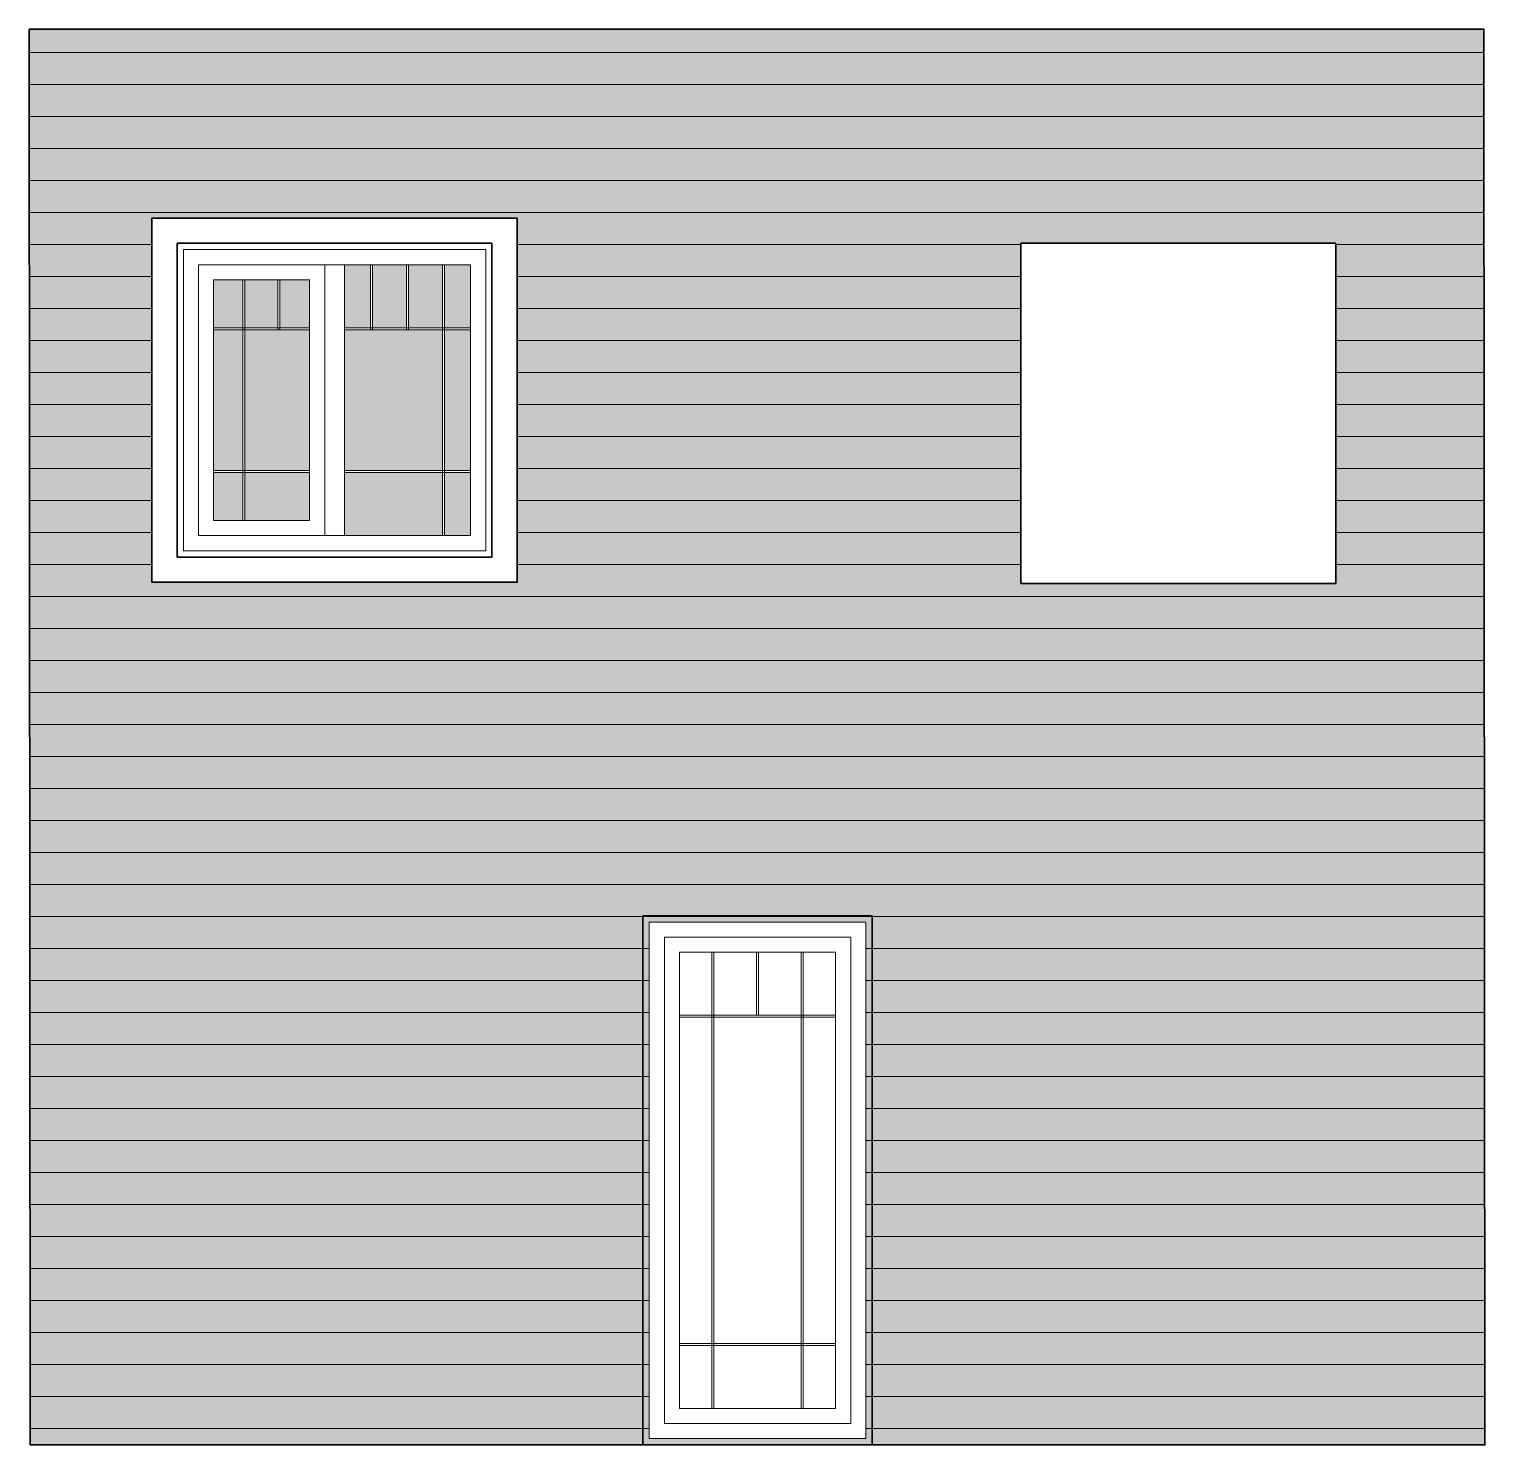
# Model space of a CAD drawing. Header units: millimetres. Extents: x 743280 to 1140305, y -337608 to -106611.
# Drawn here: x 1060759 to 1066538, y -262320 to -256701 of the extents above; entities that cross this region are included whole.
import ezdxf

# ---------------------------------------------------------------- set-up
doc = ezdxf.new("R2010")
doc.units = ezdxf.units.MM
doc.layers.add('ОСНОВНЫЕ', color=7, linetype='Continuous', lineweight=30)
doc.layers.add('ТОНКИЕ', color=250, linetype='Continuous', lineweight=13)

msp = doc.modelspace()

# ---------------------------------------------------------------- hatches: boundary and pattern name
at = {"layer": 'ТОНКИЕ', "ltscale": 50, "true_color": 0x525e6b}
h = msp.add_hatch(color=251, dxfattribs=at)
h.dxf.hatch_style = 1
h.paths.add_polyline_path([(1060758.7, -256701.4), (1060763, -262320), (1066538, -262320), (1066533.7, -256701.4)])
h.paths.add_polyline_path([(1062696.2, -257451.4), (1062696.2, -258896.4), (1061246.2, -258896.4), (1061246.2, -257451.4)], flags=16)
h.paths.add_polyline_path([(1062596.2, -257551.4), (1062596.2, -258796.4), (1061346.2, -258796.4), (1061346.2, -257551.4)], flags=0)
h.paths.add_polyline_path([(1062571.2, -257576.4), (1062571.2, -258771.4), (1061371.2, -258771.4), (1061371.2, -257576.4)], flags=0)
h.paths.add_polyline_path([(1062511.2, -257636.4), (1062511.2, -258711.4), (1061431.2, -258711.4), (1061431.2, -257636.4)], flags=0)
h.paths.add_polyline_path([(1062407.9, -257636.4), (1062407.9, -258711.4), (1062399.9, -258711.4), (1062399.9, -258461.5), (1062010.2, -258461.5), (1062010.2, -257886.3), (1062113.5, -257886.3), (1062113.5, -257636.4), (1062121.5, -257636.4), (1062121.5, -257886.3), (1062256.7, -257886.3), (1062256.7, -257636.4), (1062264.7, -257636.4), (1062264.7, -257886.3), (1062399.9, -257886.3), (1062399.9, -257636.4)], flags=0)
h.paths.add_polyline_path([(1061872.2, -257696.4), (1061872.2, -258651.4), (1061491.2, -258651.4), (1061491.2, -257696.4)], flags=0)
h.paths.add_polyline_path([(1061753.5, -257894.3), (1061615.3, -257894.3), (1061615.3, -258651.4), (1061607.3, -258651.4), (1061607.3, -258461.5), (1061491.2, -258461.5), (1061491.2, -258453.5), (1061607.3, -258453.5), (1061607.3, -257894.3), (1061491.2, -257894.3), (1061491.2, -257886.3), (1061607.3, -257886.3), (1061607.3, -257696.4), (1061615.3, -257696.4), (1061615.3, -257886.3), (1061745.5, -257886.3), (1061745.5, -257696.4), (1061753.5, -257696.4)], flags=0)
h.paths.add_polyline_path([(1064696.2, -257551.4), (1065946.2, -257551.4), (1065946.2, -258901.4), (1064696.2, -258901.4)], flags=16)
h.paths.add_polyline_path([(1063220.5, -260245), (1064080.5, -260245), (1064080.5, -262295), (1063220.5, -262295)], flags=16)
h.paths.add_polyline_path([(1063280.5, -260305), (1064020.5, -260305), (1064020.5, -262235), (1063280.5, -262235)], flags=0)
h.paths.add_polyline_path([(1063340.5, -260365), (1063960.5, -260365), (1063960.5, -262175), (1063340.5, -262175)], flags=0)
h.paths.add_polyline_path([(1063469.6, -260365), (1063477.6, -260365), (1063477.6, -260614.8), (1063646.5, -260614.8), (1063646.5, -260365), (1063654.5, -260365), (1063654.5, -260614.8), (1063823.5, -260614.8), (1063823.5, -260365), (1063831.5, -260365), (1063831.5, -260614.8), (1063960.5, -260614.8), (1063960.5, -260622.8), (1063831.5, -260622.8), (1063831.5, -261917.1), (1063960.5, -261917.1), (1063960.5, -261925.1), (1063340.5, -261925.1), (1063340.5, -261917.1), (1063469.6, -261917.1), (1063469.6, -260622.8), (1063340.5, -260622.8), (1063340.5, -260614.8), (1063469.6, -260614.8)], flags=0)
at = {"layer": 'ТОНКИЕ', "ltscale": 50}
h = msp.add_hatch(dxfattribs=at)
h.set_pattern_fill('ANSI31', color=256, scale=40, angle=315)
h.paths.add_polyline_path([(1060758.7, -256701.4), (1060763, -262320), (1066538, -262320), (1066533.7, -256701.4)])
h.paths.add_polyline_path([(1062696.2, -257451.4), (1062696.2, -258896.4), (1061246.2, -258896.4), (1061246.2, -257451.4)], flags=16)
h.paths.add_polyline_path([(1062596.2, -257551.4), (1062596.2, -258796.4), (1061346.2, -258796.4), (1061346.2, -257551.4)], flags=0)
h.paths.add_polyline_path([(1062571.2, -257576.4), (1062571.2, -258771.4), (1061371.2, -258771.4), (1061371.2, -257576.4)], flags=0)
h.paths.add_polyline_path([(1062511.2, -257636.4), (1062511.2, -258711.4), (1061431.2, -258711.4), (1061431.2, -257636.4)], flags=0)
h.paths.add_polyline_path([(1062407.9, -257636.4), (1062407.9, -258711.4), (1062399.9, -258711.4), (1062399.9, -258461.5), (1062010.2, -258461.5), (1062010.2, -257886.3), (1062113.5, -257886.3), (1062113.5, -257636.4), (1062121.5, -257636.4), (1062121.5, -257886.3), (1062256.7, -257886.3), (1062256.7, -257636.4), (1062264.7, -257636.4), (1062264.7, -257886.3), (1062399.9, -257886.3), (1062399.9, -257636.4)], flags=0)
h.paths.add_polyline_path([(1061872.2, -257696.4), (1061872.2, -258651.4), (1061491.2, -258651.4), (1061491.2, -257696.4)], flags=0)
h.paths.add_polyline_path([(1061753.5, -257696.4), (1061753.5, -257894.3), (1061615.3, -257894.3), (1061615.3, -258651.4), (1061607.3, -258651.4), (1061607.3, -258461.5), (1061491.2, -258461.5), (1061491.2, -258453.5), (1061607.3, -258453.5), (1061607.3, -257894.3), (1061491.2, -257894.3), (1061491.2, -257886.3), (1061607.3, -257886.3), (1061607.3, -257696.4), (1061615.3, -257696.4), (1061615.3, -257886.3), (1061745.5, -257886.3), (1061745.5, -257696.4)], flags=0)
h.paths.add_polyline_path([(1064696.2, -257551.4), (1065946.2, -257551.4), (1065946.2, -258901.4), (1064696.2, -258901.4)], flags=16)
h.paths.add_polyline_path([(1063220.5, -260245), (1064080.5, -260245), (1064080.5, -262295), (1063220.5, -262295)], flags=16)
h.paths.add_polyline_path([(1063280.5, -260305), (1064020.5, -260305), (1064020.5, -262235), (1063280.5, -262235)], flags=0)
h.paths.add_polyline_path([(1063340.5, -260365), (1063960.5, -260365), (1063960.5, -262175), (1063340.5, -262175)], flags=0)
h.paths.add_polyline_path([(1063469.6, -260365), (1063477.6, -260365), (1063477.6, -260614.8), (1063646.5, -260614.8), (1063646.5, -260365), (1063654.5, -260365), (1063654.5, -260614.8), (1063823.5, -260614.8), (1063823.5, -260365), (1063831.5, -260365), (1063831.5, -260614.8), (1063960.5, -260614.8), (1063960.5, -260622.8), (1063831.5, -260622.8), (1063831.5, -261917.1), (1063960.5, -261917.1), (1063960.5, -261925.1), (1063340.5, -261925.1), (1063340.5, -261917.1), (1063469.6, -261917.1), (1063469.6, -260622.8), (1063340.5, -260622.8), (1063340.5, -260614.8), (1063469.6, -260614.8)], flags=0)
h = msp.add_hatch(color=256, dxfattribs=at)
h.dxf.hatch_style = 1
h.set_gradient(color1=(141, 177, 201), rotation=45, tint=1)
h.paths.add_polyline_path([(1062010.2, -258711.4), (1062399.9, -258711.4), (1062399.9, -258461.5), (1062010.2, -258461.5)])
h.paths.add_polyline_path([(1062511.2, -258461.5), (1062407.9, -258461.5), (1062407.9, -258711.4), (1062511.2, -258711.4)])
h.paths.add_polyline_path([(1062511.2, -257894.3), (1062407.9, -257894.3), (1062407.9, -258453.5), (1062511.2, -258453.5)])
h.paths.add_polyline_path([(1062399.9, -258453.5), (1062399.9, -257894.3), (1062010.2, -257894.3), (1062010.2, -258453.5)])
h.paths.add_polyline_path([(1062113.5, -257636.4), (1062010.2, -257636.4), (1062010.2, -257886.3), (1062113.5, -257886.3)])
h.paths.add_polyline_path([(1062256.7, -257636.4), (1062121.5, -257636.4), (1062121.5, -257886.3), (1062256.7, -257886.3)])
h.paths.add_polyline_path([(1062264.7, -257886.3), (1062399.9, -257886.3), (1062399.9, -257636.4), (1062264.7, -257636.4)])
h.paths.add_polyline_path([(1062407.9, -257886.3), (1062511.2, -257886.3), (1062511.2, -257636.4), (1062407.9, -257636.4)])
h = msp.add_hatch(color=256, dxfattribs=at)
h.dxf.hatch_style = 1
h.set_gradient(color1=(141, 177, 201), rotation=45, tint=1)
h.paths.add_polyline_path([(1061607.3, -257886.3), (1061607.3, -257696.4), (1061491.2, -257696.4), (1061491.2, -257886.3)])
h.paths.add_polyline_path([(1061491.2, -258453.5), (1061607.3, -258453.5), (1061607.3, -257894.3), (1061491.2, -257894.3)])
h.paths.add_polyline_path([(1061491.2, -258461.5), (1061491.2, -258651.4), (1061607.3, -258651.4), (1061607.3, -258461.5)])
h.paths.add_polyline_path([(1061615.3, -258461.5), (1061615.3, -258651.4), (1061872.2, -258651.4), (1061872.2, -258461.5)])
h.paths.add_polyline_path([(1061872.2, -257894.3), (1061615.3, -257894.3), (1061615.3, -258453.5), (1061872.2, -258453.5)])
h.paths.add_polyline_path([(1061745.5, -257886.3), (1061745.5, -257696.4), (1061615.3, -257696.4), (1061615.3, -257886.3)])
h.paths.add_polyline_path([(1061872.2, -257696.4), (1061753.5, -257696.4), (1061753.5, -257886.3), (1061872.2, -257886.3)])

# ---------------------------------------------------------------- linework, layer by layer
at = {"layer": 'ОСНОВНЫЕ', "ltscale": 50}
for points in [[(1060758.7, -256701.4), (1066533.7, -256701.4), (1066538, -262320), (1060763, -262320)], [(1061246.2, -257451.4), (1062696.2, -257451.4), (1062696.2, -258896.4), (1061246.2, -258896.4)], [(1061346.2, -257551.4), (1062596.2, -257551.4), (1062596.2, -258796.4), (1061346.2, -258796.4)], [(1064696.2, -258901.4), (1065946.2, -258901.4), (1065946.2, -257551.4), (1064696.2, -257551.4)], [(1063195.5, -260220), (1064105.5, -260220), (1064105.5, -262320), (1063195.5, -262320)]]:
    msp.add_lwpolyline(points, close=True, dxfattribs=at)
at = {"layer": 'ТОНКИЕ', "ltscale": 50}
for p, q in [((1061932.2, -257636.4), (1061932.2, -258711.4)), ((1062010.2, -257636.4), (1062010.2, -258711.4)), ((1062511.2, -257886.3), (1062010.2, -257886.3)), ((1062010.2, -257894.3), (1062511.2, -257894.3)), ((1062010.2, -258453.5), (1062511.2, -258453.5)), ((1062511.2, -258461.5), (1062010.2, -258461.5)), ((1063469.6, -262175), (1063469.6, -260365)), ((1063469.6, -260365), (1063477.6, -260365)), ((1063477.6, -260365), (1063477.6, -262175)), ((1063831.5, -260365), (1063823.5, -260365)), ((1063823.5, -260365), (1063823.5, -262175)), ((1063831.5, -262175), (1063831.5, -260365))]:
    msp.add_line(p, q, dxfattribs=at)
for points in [[(1061371.2, -257576.4), (1062571.2, -257576.4), (1062571.2, -258771.4), (1061371.2, -258771.4)], [(1061431.2, -257636.4), (1062511.2, -257636.4), (1062511.2, -258711.4), (1061431.2, -258711.4)], [(1062407.9, -258711.4), (1062407.9, -257636.4), (1062399.9, -257636.4), (1062399.9, -258711.4)], [(1061491.2, -257696.4), (1061872.2, -257696.4), (1061872.2, -258651.4), (1061491.2, -258651.4)], [(1061607.3, -258651.4), (1061607.3, -257696.4), (1061615.3, -257696.4), (1061615.3, -258651.4)], [(1063220.5, -260245), (1064080.5, -260245), (1064080.5, -262295), (1063220.5, -262295)], [(1063280.5, -260305), (1064020.5, -260305), (1064020.5, -262235), (1063280.5, -262235)], [(1063340.5, -260365), (1063960.5, -260365), (1063960.5, -262175), (1063340.5, -262175)], [(1063340.5, -260614.8), (1063960.5, -260614.8), (1063960.5, -260622.8), (1063340.5, -260622.8)], [(1063340.5, -261925.1), (1063960.5, -261925.1), (1063960.5, -261917.1), (1063340.5, -261917.1)]]:
    msp.add_lwpolyline(points, close=True, dxfattribs=at)
for points in [[(1062113.5, -257894.3), (1062113.5, -257636.4), (1062121.5, -257636.4), (1062121.5, -257894.3)], [(1062256.7, -257894.3), (1062256.7, -257636.4), (1062264.7, -257636.4), (1062264.7, -257894.3)], [(1061753.5, -257894.3), (1061753.5, -257696.4), (1061745.5, -257696.4), (1061745.5, -257894.3)], [(1061872.2, -257894.3), (1061491.2, -257894.3), (1061491.2, -257886.3), (1061872.2, -257886.3)], [(1061872.2, -258453.5), (1061491.2, -258453.5), (1061491.2, -258461.5), (1061872.2, -258461.5)], [(1063646.5, -260614.8), (1063646.5, -260365), (1063654.5, -260365), (1063654.5, -260614.8)]]:
    msp.add_lwpolyline(points, dxfattribs=at)

doc.saveas('drawing.dxf')
